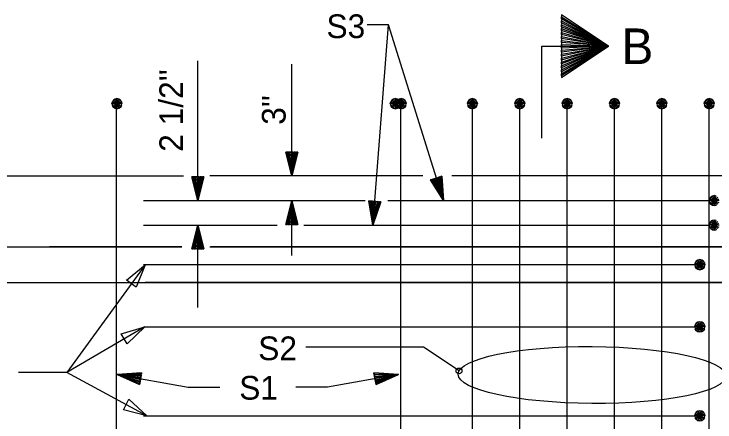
# Model space of a CAD drawing. Extents: x -22.6 to 41.6, y -1.6 to 24.3.
# Drawn here: x 16.962 to 20.66, y 4.467 to 6.617 of the extents above; entities that cross this region are included whole.
import ezdxf

# ---------------------------------------------------------------- set-up
doc = ezdxf.new("R2010")
doc.units = 0
for name, color, linetype in [('Arrowhead Terminators', 7, 'Continuous'), ('Dimension Lines', 7, 'Continuous'), ('Rebar Lines', 7, 'Continuous'), ('Sup Concrete Girder Lines', 7, 'Continuous'), ('Text', 7, 'Continuous')]:
    doc.layers.add(name, color=color, linetype=linetype)

msp = doc.modelspace()

# ---------------------------------------------------------------- linework, layer by layer
at = {"layer": 'Arrowhead Terminators'}
for points in [[(17.6545, 5.296), (17.6061, 5.1766), (17.5556, 5.2135)], [(17.6515, 4.9682), (17.5593, 4.8782), (17.5278, 4.9321)], [(17.6637, 4.4994), (17.5389, 4.5313), (17.5685, 4.5863)]]:
    msp.add_lwpolyline(points, close=True, dxfattribs=at)
at = {"layer": 'Dimension Lines'}
for p, q in [((18.8658, 5.6334), (18.937, 6.5598)), ((17.9321, 5.6335), (17.9321, 6.3707)), ((18.428, 5.765), (18.428, 6.3534)), ((18.428, 5.3437), (18.428, 5.6335)), ((18.8559, 5.5047), (18.8658, 5.6334)), ((17.9321, 5.0699), (17.9321, 5.5047))]:
    msp.add_line(p, q, dxfattribs=at)
for points in [[(19.8505, 6.282), (20.0985, 6.4473), (19.8505, 6.2921), (19.8505, 6.3024), (20.0985, 6.4473), (19.8505, 6.3128), (19.8505, 6.3231), (20.0985, 6.4473), (19.8505, 6.3335), (19.8505, 6.3438), (20.0985, 6.4473), (19.8505, 6.3542), (19.8505, 6.3645), (20.0985, 6.4473), (19.8505, 6.3749), (19.8505, 6.3852), (20.0985, 6.4473), (19.8505, 6.3956), (19.8505, 6.4059), (20.0985, 6.4473), (19.8505, 6.4163), (19.8505, 6.4266), (20.0985, 6.4473), (19.8505, 6.437), (19.8505, 6.4576), (20.0985, 6.4473), (19.8505, 6.4679), (19.8505, 6.4783), (20.0985, 6.4473), (19.8505, 6.4887), (19.8505, 6.499), (20.0985, 6.4473), (19.8505, 6.5094), (19.8505, 6.5197), (20.0985, 6.4473), (19.8505, 6.53), (19.8505, 6.5403), (20.0985, 6.4473), (19.8505, 6.5507), (19.8505, 6.561), (20.0985, 6.4473), (19.8505, 6.5714), (19.8505, 6.5818), (20.0985, 6.4473), (19.8505, 6.5921), (19.8505, 6.6024), (20.0985, 6.4473), (19.8505, 6.6126), (19.8505, 6.282), (20.0985, 6.4473), (19.8505, 6.2921)], [(19.2273, 5.6335), (18.937, 6.5598), (18.8245, 6.5598)], [(19.7476, 5.9638), (19.7476, 6.4473), (20.0985, 6.4473)], [(18.428, 5.89), (18.4217, 5.89), (18.428, 5.765), (18.4155, 5.89), (18.4092, 5.89), (18.428, 5.765), (18.403, 5.89), (18.3967, 5.89), (18.428, 5.765), (18.4592, 5.89), (18.453, 5.89), (18.428, 5.765), (18.4467, 5.89), (18.4405, 5.89), (18.428, 5.765), (18.4342, 5.89), (18.3967, 5.89), (18.4592, 5.89), (18.428, 5.765), (18.3967, 5.89)], [(17.9321, 5.7585), (17.9258, 5.7585), (17.9321, 5.6335), (17.9196, 5.7585), (17.9133, 5.7585), (17.9321, 5.6335), (17.9071, 5.7585), (17.9008, 5.7585), (17.9321, 5.6335), (17.9633, 5.7585), (17.9571, 5.7585), (17.9321, 5.6335), (17.9508, 5.7585), (17.9446, 5.7585), (17.9321, 5.6335), (17.9383, 5.7585), (17.9008, 5.7585), (17.9633, 5.7585), (17.9321, 5.6335), (17.9008, 5.7585)], [(19.1899, 5.7527), (19.184, 5.7509), (19.2273, 5.6335), (19.178, 5.749), (19.172, 5.7471), (19.2273, 5.6335), (19.166, 5.7453), (19.1601, 5.7434), (19.2273, 5.6335), (19.2197, 5.7621), (19.2137, 5.7602), (19.2273, 5.6335), (19.2078, 5.7584), (19.2018, 5.7565), (19.2273, 5.6335), (19.1959, 5.7546), (19.1601, 5.7434), (19.2197, 5.7621), (19.2273, 5.6335), (19.1601, 5.7434)], [(18.428, 5.5085), (18.4342, 5.5085), (18.428, 5.6335), (18.4405, 5.5085), (18.4467, 5.5085), (18.428, 5.6335), (18.453, 5.5085), (18.4592, 5.5085), (18.428, 5.6335), (18.3967, 5.5085), (18.403, 5.5085), (18.428, 5.6335), (18.4092, 5.5085), (18.4155, 5.5085), (18.428, 5.6335), (18.4217, 5.5085), (18.4592, 5.5085), (18.3967, 5.5085), (18.428, 5.6335), (18.4592, 5.5085)], [(18.8655, 5.6293), (18.8593, 5.6298), (18.8559, 5.5047), (18.8531, 5.6302), (18.8468, 5.6308), (18.8559, 5.5047), (18.8406, 5.6312), (18.8344, 5.6317), (18.8559, 5.5047), (18.8967, 5.6269), (18.8904, 5.6274), (18.8559, 5.5047), (18.8842, 5.6278), (18.878, 5.6284), (18.8559, 5.5047), (18.8717, 5.6288), (18.8344, 5.6317), (18.8967, 5.6269), (18.8559, 5.5047), (18.8344, 5.6317)], [(17.9321, 5.3797), (17.9383, 5.3797), (17.9321, 5.5047), (17.9446, 5.3797), (17.9508, 5.3797), (17.9321, 5.5047), (17.9571, 5.3797), (17.9633, 5.3797), (17.9321, 5.5047), (17.9008, 5.3797), (17.9071, 5.3797), (17.9321, 5.5047), (17.9133, 5.3797), (17.9196, 5.3797), (17.9321, 5.5047), (17.9258, 5.3797), (17.9633, 5.3797), (17.9008, 5.3797), (17.9321, 5.5047), (17.9633, 5.3797)], [(17.6545, 5.296), (17.2402, 4.7281), (17.0959, 4.7281)], [(17.6515, 4.9682), (17.2402, 4.7281), (17.0959, 4.7281)], [(19.3098, 4.7358), (19.1217, 4.8609), (18.5022, 4.8609)], [(17.6637, 4.4994), (17.2402, 4.7281), (16.9857, 4.7281)], [(17.6299, 4.6946), (17.6289, 4.6885), (17.5069, 4.7165), (17.6278, 4.6823), (17.6267, 4.6762), (17.5069, 4.7165), (17.6256, 4.67), (17.6245, 4.6638), (17.5069, 4.7165), (17.6354, 4.7254), (17.6343, 4.7193), (17.5069, 4.7165), (17.6332, 4.7131), (17.6321, 4.7069), (17.5069, 4.7165), (17.631, 4.7008), (17.6245, 4.6638), (17.6354, 4.7254), (17.5069, 4.7165), (17.6245, 4.6638)], [(17.5069, 4.7165), (17.8815, 4.6499), (18.0478, 4.6499)], [(18.9898, 4.7165), (18.6152, 4.6499), (18.4489, 4.6499)], [(18.8667, 4.6946), (18.8678, 4.6885), (18.9898, 4.7165), (18.8689, 4.6823), (18.87, 4.6762), (18.9898, 4.7165), (18.8711, 4.67), (18.8722, 4.6638), (18.9898, 4.7165), (18.8612, 4.7254), (18.8623, 4.7193), (18.9898, 4.7165), (18.8634, 4.7131), (18.8645, 4.7069), (18.9898, 4.7165), (18.8656, 4.7008), (18.8722, 4.6638), (18.8612, 4.7254), (18.9898, 4.7165), (18.8722, 4.6638)]]:
    msp.add_lwpolyline(points, dxfattribs=at)
msp.add_circle((19.3098, 4.7358), 0.0154, dxfattribs=at)
msp.add_ellipse((20.0119, 4.7141), major_axis=(-0.7069, 0.0044), ratio=0.212389, dxfattribs=at)
at = {"layer": 'Rebar Lines'}
for p, q in [((17.5025, 3.7338), (17.5025, 6.1713)), ((19.0031, 3.7338), (19.0031, 6.1713)), ((19.3803, 3.7338), (19.3803, 6.1713)), ((19.6303, 3.7338), (19.6303, 6.1713)), ((19.8803, 3.7338), (19.8803, 6.1713)), ((20.1303, 3.7338), (20.1303, 6.1713)), ((20.3802, 3.7338), (20.3802, 6.1713)), ((20.6302, 3.7338), (20.6302, 6.1713)), ((17.6458, 5.6335), (18.8141, 5.6335)), ((18.9347, 5.6335), (20.6302, 5.6335)), ((17.6458, 5.5047), (18.3506, 5.5047)), ((18.492, 5.5047), (20.6302, 5.5047)), ((20.5702, 5.296), (17.6458, 5.296)), ((17.6458, 4.9682), (20.5803, 4.9682)), ((17.6458, 4.4994), (20.5803, 4.4994))]:
    msp.add_line(p, q, dxfattribs=at)
for points in [[(17.5053, 6.1713), (17.4953, 6.1694), (17.4867, 6.1636), (17.4809, 6.155), (17.4789, 6.1449), (17.4809, 6.1348), (17.4867, 6.1262), (17.4952, 6.1206), (17.5053, 6.1185), (17.5154, 6.1206), (17.524, 6.1262), (17.5297, 6.1348), (17.5318, 6.1449), (17.5297, 6.155), (17.524, 6.1636), (17.5155, 6.1694), (17.5053, 6.1713), (17.5053, 6.1449), (17.5053, 6.1185), (17.4952, 6.1206), (17.5053, 6.1449), (17.4867, 6.1262), (17.4809, 6.1348), (17.5053, 6.1449), (17.4789, 6.1449), (17.4809, 6.155), (17.5053, 6.1449), (17.4867, 6.1636), (17.4953, 6.1694), (17.5053, 6.1449), (17.5155, 6.1694), (17.524, 6.1636), (17.5053, 6.1449), (17.5297, 6.155), (17.5318, 6.1449), (17.5053, 6.1449), (17.5297, 6.1348), (17.524, 6.1262), (17.5053, 6.1449), (17.5154, 6.1206)], [(18.9739, 6.1713), (18.9638, 6.1694), (18.9552, 6.1636), (18.9494, 6.155), (18.9474, 6.1449), (18.9494, 6.1348), (18.9552, 6.1262), (18.9637, 6.1206), (18.9739, 6.1185), (18.984, 6.1206), (18.9925, 6.1262), (18.9983, 6.1348), (19.0003, 6.1449), (18.9983, 6.155), (18.9925, 6.1636), (18.984, 6.1694), (18.9739, 6.1713), (18.9739, 6.1449), (18.9739, 6.1185), (18.9637, 6.1206), (18.9739, 6.1449), (18.9552, 6.1262), (18.9494, 6.1348), (18.9739, 6.1449), (18.9474, 6.1449), (18.9494, 6.155), (18.9739, 6.1449), (18.9552, 6.1636), (18.9638, 6.1694), (18.9739, 6.1449), (18.984, 6.1694), (18.9925, 6.1636), (18.9739, 6.1449), (18.9983, 6.155), (19.0003, 6.1449), (18.9739, 6.1449), (18.9983, 6.1348), (18.9925, 6.1262), (18.9739, 6.1449), (18.984, 6.1206)], [(19.0053, 6.1713), (18.9953, 6.1694), (18.9867, 6.1636), (18.9809, 6.155), (18.9789, 6.1449), (18.9809, 6.1348), (18.9867, 6.1262), (18.9952, 6.1206), (19.0053, 6.1185), (19.0154, 6.1206), (19.024, 6.1262), (19.0297, 6.1348), (19.0318, 6.1449), (19.0297, 6.155), (19.024, 6.1636), (19.0155, 6.1694), (19.0053, 6.1713), (19.0053, 6.1449), (19.0053, 6.1185), (18.9952, 6.1206), (19.0053, 6.1449), (18.9867, 6.1262), (18.9809, 6.1348), (19.0053, 6.1449), (18.9789, 6.1449), (18.9809, 6.155), (19.0053, 6.1449), (18.9867, 6.1636), (18.9953, 6.1694), (19.0053, 6.1449), (19.0155, 6.1694), (19.024, 6.1636), (19.0053, 6.1449), (19.0297, 6.155), (19.0318, 6.1449), (19.0053, 6.1449), (19.0297, 6.1348), (19.024, 6.1262), (19.0053, 6.1449), (19.0154, 6.1206)], [(19.3803, 6.1713), (19.3703, 6.1694), (19.3617, 6.1636), (19.3559, 6.155), (19.3539, 6.1449), (19.3559, 6.1348), (19.3617, 6.1262), (19.3702, 6.1206), (19.3803, 6.1185), (19.3904, 6.1206), (19.399, 6.1262), (19.4047, 6.1348), (19.4068, 6.1449), (19.4047, 6.155), (19.399, 6.1636), (19.3905, 6.1694), (19.3803, 6.1713), (19.3803, 6.1449), (19.3803, 6.1185), (19.3702, 6.1206), (19.3803, 6.1449), (19.3617, 6.1262), (19.3559, 6.1348), (19.3803, 6.1449), (19.3539, 6.1449), (19.3559, 6.155), (19.3803, 6.1449), (19.3617, 6.1636), (19.3703, 6.1694), (19.3803, 6.1449), (19.3905, 6.1694), (19.399, 6.1636), (19.3803, 6.1449), (19.4047, 6.155), (19.4068, 6.1449), (19.3803, 6.1449), (19.4047, 6.1348), (19.399, 6.1262), (19.3803, 6.1449), (19.3904, 6.1206)], [(19.6303, 6.1713), (19.6202, 6.1694), (19.6116, 6.1636), (19.6059, 6.155), (19.6039, 6.1449), (19.6059, 6.1348), (19.6116, 6.1262), (19.6202, 6.1206), (19.6303, 6.1185), (19.6404, 6.1206), (19.649, 6.1262), (19.6547, 6.1348), (19.6567, 6.1449), (19.6547, 6.155), (19.649, 6.1636), (19.6404, 6.1694), (19.6303, 6.1713), (19.6303, 6.1449), (19.6303, 6.1185), (19.6202, 6.1206), (19.6303, 6.1449), (19.6116, 6.1262), (19.6059, 6.1348), (19.6303, 6.1449), (19.6039, 6.1449), (19.6059, 6.155), (19.6303, 6.1449), (19.6116, 6.1636), (19.6202, 6.1694), (19.6303, 6.1449), (19.6404, 6.1694), (19.649, 6.1636), (19.6303, 6.1449), (19.6547, 6.155), (19.6567, 6.1449), (19.6303, 6.1449), (19.6547, 6.1348), (19.649, 6.1262), (19.6303, 6.1449), (19.6404, 6.1206)], [(19.8803, 6.1713), (19.8702, 6.1694), (19.8616, 6.1636), (19.8559, 6.155), (19.8539, 6.1449), (19.8559, 6.1348), (19.8616, 6.1262), (19.8702, 6.1206), (19.8803, 6.1185), (19.8904, 6.1206), (19.899, 6.1262), (19.9047, 6.1348), (19.9067, 6.1449), (19.9047, 6.155), (19.899, 6.1636), (19.8904, 6.1694), (19.8803, 6.1713), (19.8803, 6.1449), (19.8803, 6.1185), (19.8702, 6.1206), (19.8803, 6.1449), (19.8616, 6.1262), (19.8559, 6.1348), (19.8803, 6.1449), (19.8539, 6.1449), (19.8559, 6.155), (19.8803, 6.1449), (19.8616, 6.1636), (19.8702, 6.1694), (19.8803, 6.1449), (19.8904, 6.1694), (19.899, 6.1636), (19.8803, 6.1449), (19.9047, 6.155), (19.9067, 6.1449), (19.8803, 6.1449), (19.9047, 6.1348), (19.899, 6.1262), (19.8803, 6.1449), (19.8904, 6.1206)], [(20.1303, 6.1713), (20.1202, 6.1694), (20.1116, 6.1636), (20.1058, 6.155), (20.1039, 6.1449), (20.1058, 6.1348), (20.1116, 6.1262), (20.1201, 6.1206), (20.1303, 6.1185), (20.1403, 6.1206), (20.1489, 6.1262), (20.1546, 6.1348), (20.1567, 6.1449), (20.1546, 6.155), (20.149, 6.1636), (20.1404, 6.1694), (20.1303, 6.1713), (20.1303, 6.1449), (20.1303, 6.1185), (20.1201, 6.1206), (20.1303, 6.1449), (20.1116, 6.1262), (20.1058, 6.1348), (20.1303, 6.1449), (20.1039, 6.1449), (20.1058, 6.155), (20.1303, 6.1449), (20.1116, 6.1636), (20.1202, 6.1694), (20.1303, 6.1449), (20.1404, 6.1694), (20.149, 6.1636), (20.1303, 6.1449), (20.1546, 6.155), (20.1567, 6.1449), (20.1303, 6.1449), (20.1546, 6.1348), (20.1489, 6.1262), (20.1303, 6.1449), (20.1403, 6.1206)], [(20.3802, 6.1713), (20.3702, 6.1694), (20.3616, 6.1636), (20.3558, 6.155), (20.3538, 6.1449), (20.3558, 6.1348), (20.3616, 6.1262), (20.3701, 6.1206), (20.3802, 6.1185), (20.3903, 6.1206), (20.3989, 6.1262), (20.4046, 6.1348), (20.4067, 6.1449), (20.4046, 6.155), (20.399, 6.1636), (20.3904, 6.1694), (20.3802, 6.1713), (20.3802, 6.1449), (20.3802, 6.1185), (20.3701, 6.1206), (20.3802, 6.1449), (20.3616, 6.1262), (20.3558, 6.1348), (20.3802, 6.1449), (20.3538, 6.1449), (20.3558, 6.155), (20.3802, 6.1449), (20.3616, 6.1636), (20.3702, 6.1694), (20.3802, 6.1449), (20.3904, 6.1694), (20.399, 6.1636), (20.3802, 6.1449), (20.4046, 6.155), (20.4067, 6.1449), (20.3802, 6.1449), (20.4046, 6.1348), (20.3989, 6.1262), (20.3802, 6.1449), (20.3903, 6.1206)], [(20.6302, 6.1713), (20.6201, 6.1694), (20.6115, 6.1636), (20.6058, 6.155), (20.6038, 6.1449), (20.6058, 6.1348), (20.6115, 6.1262), (20.62, 6.1206), (20.6302, 6.1185), (20.6403, 6.1206), (20.6489, 6.1262), (20.6546, 6.1348), (20.6566, 6.1449), (20.6546, 6.155), (20.6489, 6.1636), (20.6404, 6.1694), (20.6302, 6.1713), (20.6302, 6.1449), (20.6302, 6.1185), (20.62, 6.1206), (20.6302, 6.1449), (20.6115, 6.1262), (20.6058, 6.1348), (20.6302, 6.1449), (20.6038, 6.1449), (20.6058, 6.155), (20.6302, 6.1449), (20.6115, 6.1636), (20.6201, 6.1694), (20.6302, 6.1449), (20.6404, 6.1694), (20.6489, 6.1636), (20.6302, 6.1449), (20.6546, 6.155), (20.6566, 6.1449), (20.6302, 6.1449), (20.6546, 6.1348), (20.6489, 6.1262), (20.6302, 6.1449), (20.6403, 6.1206)], [(20.6566, 5.6599), (20.6465, 5.6579), (20.6379, 5.6522), (20.6322, 5.6436), (20.6302, 5.6335), (20.6322, 5.6234), (20.6379, 5.6148), (20.6465, 5.6091), (20.6566, 5.6071), (20.6667, 5.6091)], [(20.6668, 5.6579), (20.6566, 5.6599), (20.6566, 5.6335), (20.6566, 5.6071), (20.6465, 5.6091), (20.6566, 5.6335), (20.6379, 5.6148), (20.6322, 5.6234), (20.6566, 5.6335), (20.6302, 5.6335), (20.6322, 5.6436), (20.6566, 5.6335), (20.6379, 5.6522), (20.6465, 5.6579), (20.6566, 5.6335), (20.6668, 5.6579)], [(20.6753, 5.6521), (20.6566, 5.6335), (20.681, 5.6436)], [(20.683, 5.6335), (20.6566, 5.6335), (20.681, 5.6234)], [(20.6753, 5.6148), (20.6566, 5.6335), (20.6667, 5.6091)], [(20.6566, 5.5311), (20.6465, 5.5291), (20.6379, 5.5234), (20.6322, 5.5148), (20.6302, 5.5047), (20.6322, 5.4946), (20.6379, 5.486), (20.6465, 5.4803), (20.6566, 5.4783), (20.6667, 5.4803)], [(20.6668, 5.5291), (20.6566, 5.5311), (20.6566, 5.5047), (20.6566, 5.4783), (20.6465, 5.4803), (20.6566, 5.5047), (20.6379, 5.486), (20.6322, 5.4946), (20.6566, 5.5047), (20.6302, 5.5047), (20.6322, 5.5148), (20.6566, 5.5047), (20.6379, 5.5234), (20.6465, 5.5291), (20.6566, 5.5047), (20.6668, 5.5291)], [(20.6753, 5.5233), (20.6566, 5.5047), (20.681, 5.5148)], [(20.683, 5.5047), (20.6566, 5.5047), (20.681, 5.4946)], [(20.6753, 5.486), (20.6566, 5.5047), (20.6667, 5.4803)], [(20.5803, 5.3224), (20.5702, 5.3204), (20.5616, 5.3147), (20.5559, 5.3061), (20.5539, 5.296), (20.5559, 5.2859), (20.5616, 5.2773), (20.5702, 5.2716), (20.5803, 5.2696), (20.5904, 5.2716), (20.599, 5.2773), (20.6047, 5.2859), (20.6067, 5.296), (20.6047, 5.3061), (20.599, 5.3147), (20.5905, 5.3204), (20.5803, 5.3224), (20.5803, 5.296), (20.5803, 5.2696), (20.5702, 5.2716), (20.5803, 5.296), (20.5616, 5.2773), (20.5559, 5.2859), (20.5803, 5.296), (20.5539, 5.296), (20.5559, 5.3061), (20.5803, 5.296), (20.5616, 5.3147), (20.5702, 5.3204), (20.5803, 5.296), (20.5905, 5.3204), (20.599, 5.3147), (20.5803, 5.296), (20.6047, 5.3061), (20.6067, 5.296), (20.5803, 5.296), (20.6047, 5.2859), (20.599, 5.2773), (20.5803, 5.296), (20.5904, 5.2716)], [(20.5803, 4.9946), (20.5702, 4.9926), (20.5616, 4.9869), (20.5559, 4.9783), (20.5539, 4.9682), (20.5559, 4.9581), (20.5616, 4.9495), (20.5702, 4.9438), (20.5803, 4.9418), (20.5904, 4.9438), (20.599, 4.9495), (20.6047, 4.9581), (20.6067, 4.9682), (20.6047, 4.9783), (20.599, 4.9868), (20.5905, 4.9926), (20.5803, 4.9946), (20.5803, 4.9682), (20.5803, 4.9418), (20.5702, 4.9438), (20.5803, 4.9682), (20.5616, 4.9495), (20.5559, 4.9581), (20.5803, 4.9682), (20.5539, 4.9682), (20.5559, 4.9783), (20.5803, 4.9682), (20.5616, 4.9869), (20.5702, 4.9926), (20.5803, 4.9682), (20.5905, 4.9926), (20.599, 4.9868), (20.5803, 4.9682), (20.6047, 4.9783), (20.6067, 4.9682), (20.5803, 4.9682), (20.6047, 4.9581), (20.599, 4.9495), (20.5803, 4.9682), (20.5904, 4.9438)], [(20.5803, 4.5258), (20.5702, 4.5238), (20.5616, 4.5181), (20.5559, 4.5095), (20.5539, 4.4994), (20.5559, 4.4893), (20.5616, 4.4807), (20.5702, 4.475), (20.5803, 4.473), (20.5904, 4.475), (20.599, 4.4807), (20.6047, 4.4893), (20.6067, 4.4994), (20.6047, 4.5095), (20.599, 4.5181), (20.5905, 4.5238), (20.5803, 4.5258), (20.5803, 4.4994), (20.5803, 4.473), (20.5702, 4.475), (20.5803, 4.4994), (20.5616, 4.4807), (20.5559, 4.4893), (20.5803, 4.4994), (20.5539, 4.4994), (20.5559, 4.5095), (20.5803, 4.4994), (20.5616, 4.5181), (20.5702, 4.5238), (20.5803, 4.4994), (20.5905, 4.5238), (20.599, 4.5181), (20.5803, 4.4994), (20.6047, 4.5095), (20.6067, 4.4994), (20.5803, 4.4994), (20.6047, 4.4893), (20.599, 4.4807), (20.5803, 4.4994), (20.5904, 4.475)]]:
    msp.add_lwpolyline(points, dxfattribs=at)
at = {"layer": 'Sup Concrete Girder Lines'}
for p, q in [((7.6046, 5.39), (17.8479, 5.39)), ((7.1957, 5.2025), (17.4797, 5.2025))]:
    msp.add_line(p, q, dxfattribs=at)
for points in [[(6.8975, 5.765), (17.8559, 5.765)], [(17.9958, 5.39), (20.8236, 5.39), (20.8236, 5.765)], [(19.1189, 5.765), (17.9958, 5.765)], [(20.8236, 5.765), (19.2724, 5.765)], [(17.8479, 5.39), (17.1488, 5.39)], [(17.4628, 5.2025), (20.8236, 5.2025), (20.8236, 5.39), (17.9998, 5.39)], [(20.6747, 4.265), (20.8236, 4.265), (20.8236, 5.2025), (17.6532, 5.2025)]]:
    msp.add_lwpolyline(points, dxfattribs=at)

# ---------------------------------------------------------------- texts
at = {"layer": 'Text'}
for s, height, p in [('S3', 0.125, (18.6105, 6.4906)), ('B', 0.188, (20.1674, 6.3533)), ('S2', 0.125, (18.2506, 4.7925)), ('S1', 0.125, (18.1504, 4.5844))]:
    msp.add_text(s, height=height, dxfattribs=at).set_placement(p)
for s, p in [("2 1/2''", (17.854, 5.8911)), ("3''", (18.395, 6.0334))]:
    msp.add_text(s, height=0.125, rotation=90, dxfattribs=at).set_placement(p)

doc.saveas('drawing.dxf')
